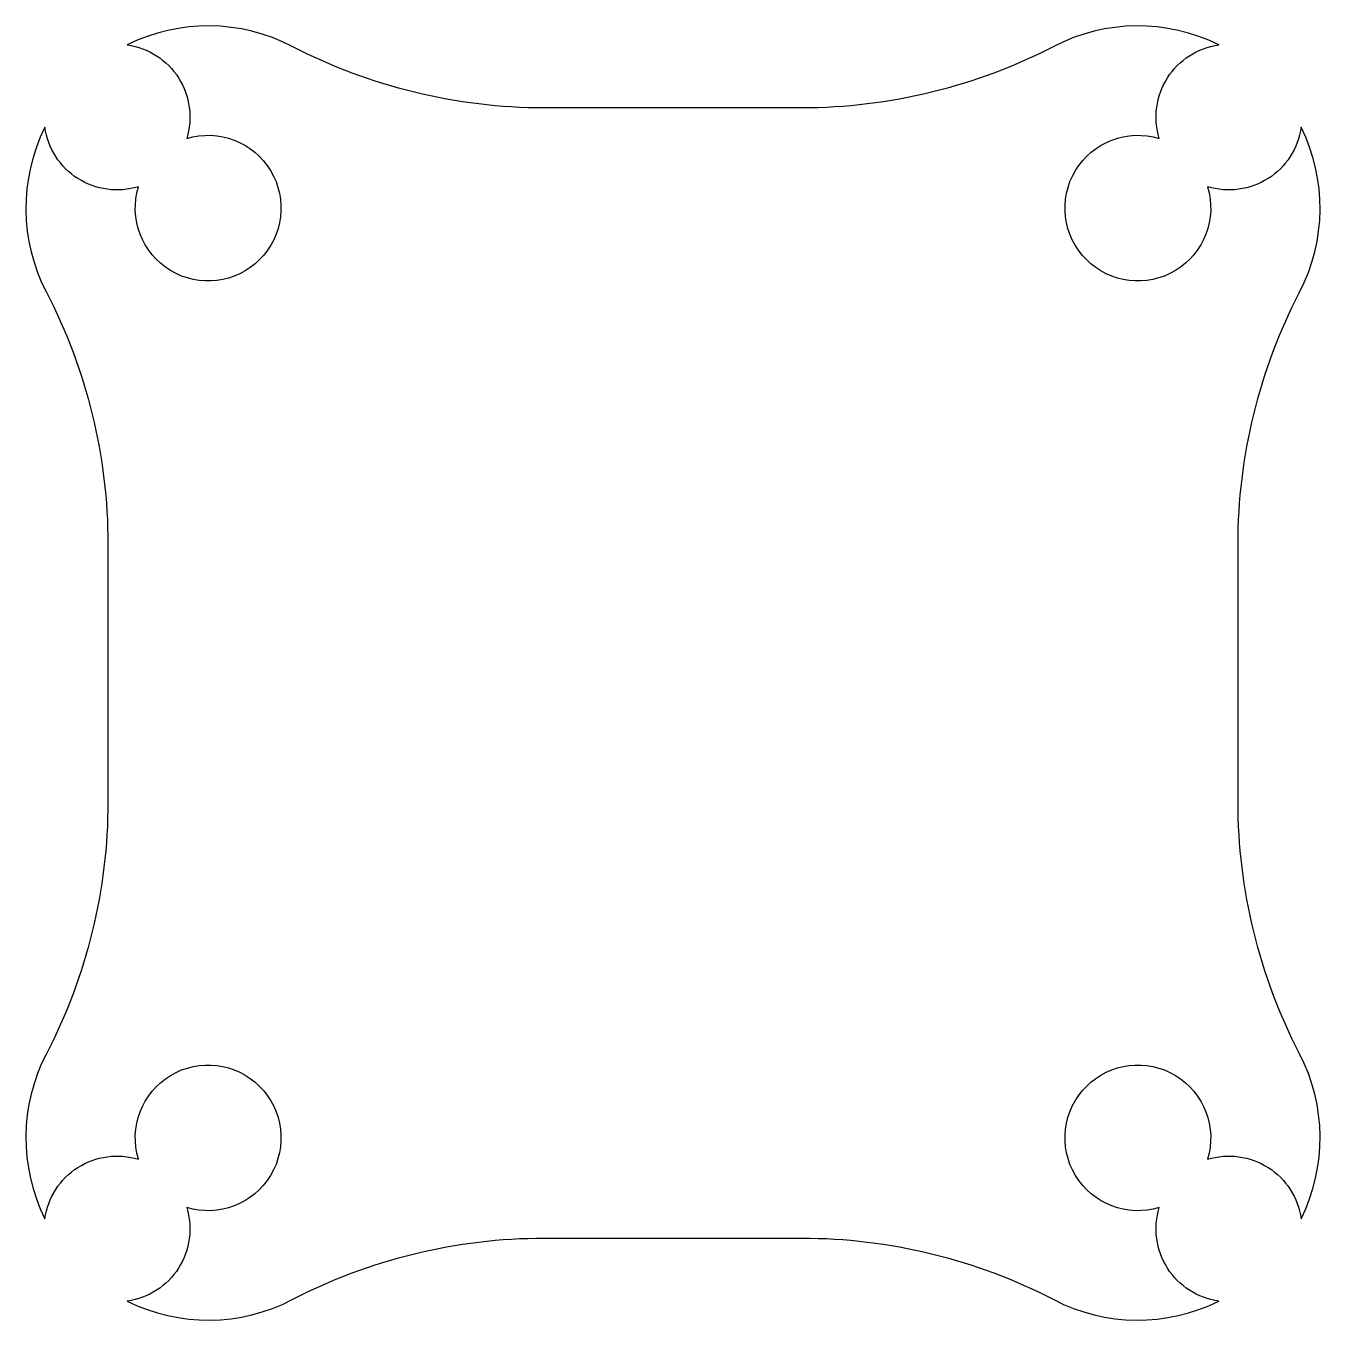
# Model space of a CAD drawing. Header units: millimetres. Extents: x -17.8 to 17.8, y -17.8 to 17.8.
import ezdxf

# ---------------------------------------------------------------- set-up
doc = ezdxf.new("R2010")
doc.units = ezdxf.units.MM
doc.layers.get('0').update_dxf_attribs({"linetype": 'CONTINUOUS'})

msp = doc.modelspace()

# ---------------------------------------------------------------- linework, layer by layer
msp.add_lwpolyline([(14.97, 17.23, 0.239134), (10.446, 17.187, -0.120302), (3.534, 15.5), (-3.534, 15.5, -0.120302), (-10.446, 17.187, 0.239134), (-14.97, 17.23, -0.461318), (-13.339, 14.661, -4.027912), (-14.661, 13.339, -0.461318), (-17.23, 14.97, 0.239134), (-17.188, 10.446, -0.120302), (-15.5, 3.534), (-15.5, -3.534, -0.120302), (-17.188, -10.446, 0.239134), (-17.23, -14.97, -0.461318), (-14.661, -13.339, -4.027912), (-13.339, -14.661, -0.461318), (-14.97, -17.23, 0.239134), (-10.446, -17.188, -0.120302), (-3.534, -15.5), (3.534, -15.5, -0.120302), (10.446, -17.188, 0.239134), (14.97, -17.23, -0.461318), (13.339, -14.661, -4.027912), (14.661, -13.339, -0.461318), (17.23, -14.97, 0.239134), (17.187, -10.446, -0.120302), (15.5, -3.534), (15.5, 3.534, -0.120302), (17.187, 10.446, 0.239134), (17.23, 14.97, -0.461318), (14.661, 13.339, -4.027912), (13.339, 14.661, -0.461318)], format="xyb", close=True)

doc.saveas('drawing.dxf')
